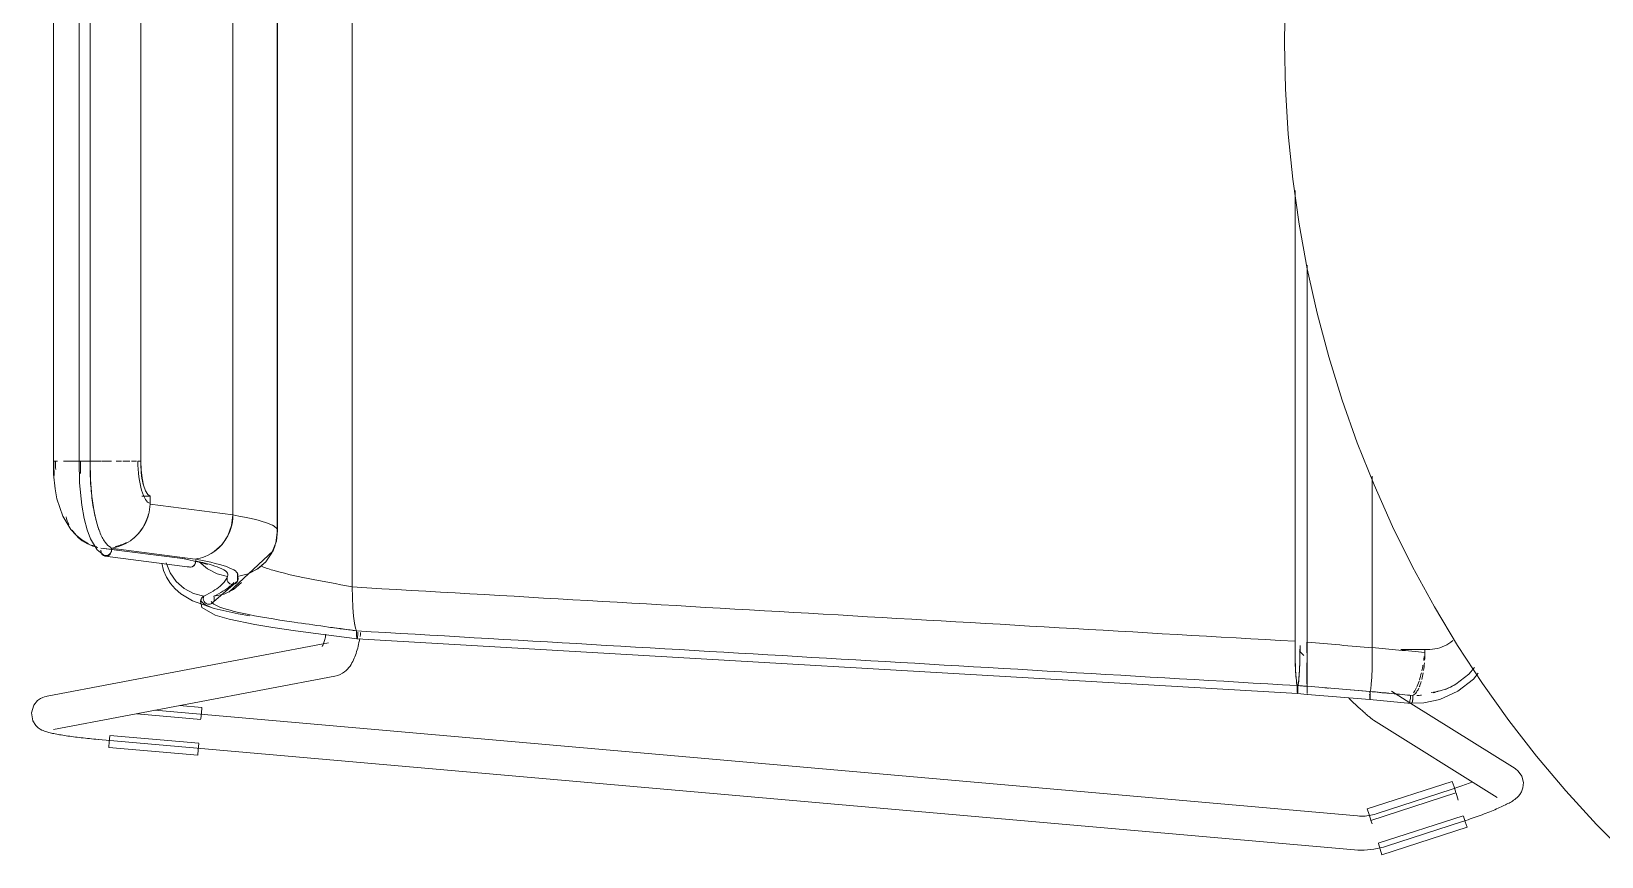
# Model space of a CAD drawing. Header units: millimetres. Extents: x 155920 to 295199, y -4084 to 97293.
# Drawn here: x 229449 to 230003, y 31020 to 31311 of the extents above; entities that cross this region are included whole.
import ezdxf

# ---------------------------------------------------------------- set-up
doc = ezdxf.new("R2010")
doc.units = ezdxf.units.MM
doc.header["$MEASUREMENT"] = 0
doc.layers.add('I-FURN', color=8, linetype='CONTINUOUS', lineweight=9)

msp = doc.modelspace()

# ---------------------------------------------------------------- linework, layer by layer
at = {"layer": 'I-FURN'}
for p, q in [((229561.98, 31498.55), (229561.98, 31115.16)), ((229561.98, 31115.16), (229561.98, 31498.55)), ((229535.48, 31479.25), (229535.48, 31134.46)), ((229535.48, 31134.46), (229535.48, 31479.25)), ((229519.88, 31473.21), (229519.88, 31140.5)), ((229519.88, 31140.5), (229519.88, 31473.21)), ((229456.51, 31454.28), (229456.51, 31159.43)), ((229465.55, 31454.28), (229465.55, 31159.43)), ((229469.51, 31159.43), (229469.51, 31454.28)), ((229487.35, 31454.28), (229487.35, 31159.43)), ((229487.41, 31159.43), (229487.41, 31454.28)), ((229535.63, 31135), (229535.63, 31439.8)), ((229891.11, 31315.49), (229891.02, 31306.86)), ((229891.02, 31306.86), (229891.34, 31290.86)), ((229891.34, 31290.86), (229892.3, 31274.89)), ((229892.3, 31274.89), (229893.89, 31258.97)), ((229893.89, 31258.97), (229896.13, 31243.13)), ((229894.71, 31255), (229894.71, 31095.9)), ((229894.71, 31095.9), (229894.71, 31255)), ((229896.13, 31243.13), (229898.99, 31227.39)), ((229899.03, 31228.63), (229899.03, 31095.64)), ((229899.03, 31095.64), (229899.03, 31228.63)), ((229898.99, 31227.39), (229902.48, 31211.77)), ((229902.48, 31211.77), (229906.59, 31196.31)), ((229906.59, 31196.31), (229911.32, 31181.03)), ((229911.32, 31181.03), (229916.66, 31165.95)), ((229916.66, 31165.95), (229922.59, 31151.09)), ((229456.51, 31159.43), (229456.68, 31159.43)), ((229456.59, 31154.91), (229456.51, 31159.43)), ((229458, 31159.43), (229456.53, 31159.43)), ((229462.61, 31159.43), (229460.03, 31159.43)), ((229462.77, 31159.43), (229465.79, 31159.43)), ((229465.79, 31159.43), (229462.78, 31159.43)), ((229469.51, 31159.43), (229465.55, 31159.43)), ((229465.7, 31151.87), (229465.55, 31159.43)), ((229465.55, 31159.43), (229465.62, 31159.43)), ((229465.62, 31159.43), (229465.82, 31159.43)), ((229465.82, 31159.43), (229466.12, 31159.43)), ((229466.12, 31159.43), (229466.51, 31159.43)), ((229466.51, 31159.43), (229466.96, 31159.43)), ((229466.96, 31159.43), (229467.46, 31159.43)), ((229467.46, 31159.43), (229467.95, 31159.43)), ((229467.95, 31159.43), (229468.43, 31159.43)), ((229468.43, 31159.43), (229468.85, 31159.43)), ((229468.85, 31159.43), (229469.18, 31159.43)), ((229469.18, 31159.43), (229469.4, 31159.43)), ((229469.4, 31159.43), (229469.5, 31159.43)), ((229469.48, 31159.43), (229473.29, 31159.43)), ((229473.29, 31159.43), (229469.48, 31159.43)), ((229469.51, 31159.43), (229469.6, 31153.02)), ((229473.49, 31159.43), (229475.84, 31159.43)), ((229477.05, 31159.43), (229473.49, 31159.43)), ((229480.52, 31159.43), (229478.68, 31159.43)), ((229483.5, 31159.43), (229481.04, 31159.43)), ((229485.83, 31159.43), (229484.09, 31159.43)), ((229487.52, 31156.39), (229487.41, 31159.43)), ((229487.84, 31153.54), (229487.52, 31156.39)), ((229457.11, 31149.7), (229456.59, 31154.91)), ((229466.49, 31143.98), (229465.7, 31151.87)), ((229469.6, 31153.02), (229470.08, 31147.03)), ((229488.35, 31151.05), (229487.84, 31153.54)), ((229489.02, 31149.07), (229488.35, 31151.05)), ((229922, 31093.7), (229922, 31154.18)), ((229922, 31154.18), (229922, 31093.7)), ((229922.59, 31151.09), (229929.12, 31136.48)), ((229457.76, 31146.2), (229457.11, 31149.7)), ((229459.78, 31140.05), (229457.76, 31146.2)), ((229470.08, 31147.03), (229470.91, 31141.59)), ((229487.66, 31147.08), (229490.67, 31147.08)), ((229489.81, 31147.71), (229489.02, 31149.07)), ((229490.67, 31147.08), (229489.81, 31147.71)), ((229490.6, 31144.36), (229490.67, 31147.08)), ((229462.65, 31135.34), (229459.78, 31140.05)), ((229467.36, 31139.27), (229466.49, 31143.98)), ((229470.91, 31141.59), (229471.71, 31138.1)), ((229519.88, 31140.5), (229490.6, 31144.36)), ((229519.4, 31136.73), (229519.88, 31140.5)), ((229464.49, 31133.36), (229462.65, 31135.34)), ((229468.44, 31135.22), (229467.36, 31139.27)), ((229469.63, 31132.06), (229468.44, 31135.22)), ((229471.71, 31138.1), (229472.59, 31135.27)), ((229472.59, 31135.27), (229472.78, 31134.76)), ((229518.09, 31133.18), (229519.4, 31136.73)), ((229535.48, 31134.46), (229535, 31130.67)), ((229535, 31130.67), (229535.48, 31134.46)), ((229535.19, 31131.25), (229535.63, 31135)), ((229929.12, 31136.48), (229936.22, 31122.14)), ((229466.56, 31131.69), (229464.49, 31133.36)), ((229468.83, 31130.36), (229466.56, 31131.69)), ((229471.94, 31128.23), (229469.63, 31132.06)), ((229502.95, 31124.97), (229473.26, 31128.82)), ((229479.23, 31128.05), (229474.45, 31128.66)), ((229506.5, 31124.95), (229476.8, 31128.79)), ((229513.27, 31127.58), (229516.01, 31130.07)), ((229516.01, 31130.07), (229518.09, 31133.18)), ((229533.46, 31126.79), (229535.19, 31131.25)), ((229535, 31130.67), (229533.63, 31127.1)), ((229533.64, 31127.1), (229535, 31130.67)), ((229534.06, 31127.89), (229534.76, 31129.81)), ((229474.32, 31126.33), (229471.94, 31128.23)), ((229504.6, 31122.12), (229474.82, 31125.98)), ((229494.75, 31123.43), (229495.41, 31120.93)), ((229496.26, 31123.58), (229497.66, 31120.06)), ((229508.47, 31123.72), (229502.17, 31125.1)), ((229506.12, 31122.66), (229506.42, 31123.04)), ((229506.42, 31123.04), (229506.62, 31123.49)), ((229506.62, 31123.49), (229506.7, 31123.98)), ((229506.7, 31123.98), (229506.66, 31124.48)), ((229508, 31123.97), (229510.87, 31121.46)), ((229510.9, 31122.96), (229508.47, 31123.72)), ((229518.36, 31113.29), (229534.06, 31127.89)), ((229531.46, 31123.97), (229528.59, 31121.46)), ((229528.6, 31121.46), (229531.47, 31123.96)), ((229533.63, 31127.1), (229531.46, 31123.97)), ((229531.47, 31123.96), (229533.64, 31127.1)), ((229495.41, 31120.93), (229496.43, 31118.56)), ((229496.43, 31118.56), (229497.81, 31116.36)), ((229497.66, 31120.06), (229499.83, 31116.98)), ((229503.92, 31122.36), (229504.36, 31122.17)), ((229504.36, 31122.17), (229504.83, 31122.11)), ((229504.83, 31122.11), (229505.3, 31122.17)), ((229505.3, 31122.17), (229505.74, 31122.36)), ((229505.74, 31122.36), (229506.12, 31122.66)), ((229510.87, 31121.46), (229514.27, 31119.7)), ((229514.27, 31119.7), (229517.98, 31118.81)), ((229517.7, 31118.13), (229517.88, 31118.57)), ((229517.78, 31117.85), (229517.82, 31118.34)), ((229517.82, 31118.34), (229517.78, 31117.84)), ((229517.86, 31117.36), (229517.78, 31117.85)), ((229517.78, 31117.84), (229517.86, 31117.35)), ((229517.82, 31118.34), (229517.98, 31118.81)), ((229517.98, 31118.81), (229517.82, 31118.34)), ((229521.46, 31117), (229521.5, 31119.88)), ((229521.48, 31118.81), (229521.65, 31118.34)), ((229521.49, 31118.81), (229525.2, 31119.7)), ((229521.65, 31118.34), (229521.49, 31118.81)), ((229521.68, 31117.85), (229521.6, 31117.36)), ((229521.6, 31117.35), (229521.69, 31117.84)), ((229521.65, 31118.34), (229521.68, 31117.85)), ((229521.69, 31117.84), (229521.65, 31118.34)), ((229528.59, 31121.46), (229525.2, 31119.71)), ((229525.2, 31119.7), (229528.6, 31121.46)), ((229936.22, 31122.14), (229943.89, 31108.1)), ((229497.81, 31116.36), (229499.49, 31114.39)), ((229499.49, 31114.39), (229501.46, 31112.65)), ((229499.83, 31116.98), (229502.66, 31114.5)), ((229501.46, 31112.65), (229505.57, 31110.14)), ((229502.66, 31114.5), (229505.98, 31112.76)), ((229505.98, 31112.76), (229509.61, 31111.85)), ((229512.17, 31109.18), (229521.59, 31117.3)), ((229516.71, 31112.59), (229513.1, 31111.8)), ((229513.1, 31111.8), (229516.71, 31112.58)), ((229520.03, 31114.24), (229516.71, 31112.59)), ((229516.71, 31112.58), (229520.04, 31114.23)), ((229518.07, 31116.9), (229517.86, 31117.36)), ((229517.86, 31117.35), (229518.06, 31116.9)), ((229518.06, 31116.9), (229518.38, 31116.52)), ((229518.38, 31116.52), (229518.07, 31116.9)), ((229518.78, 31116.23), (229518.38, 31116.52)), ((229518.38, 31116.52), (229518.78, 31116.22)), ((229519.24, 31116.04), (229518.78, 31116.23)), ((229518.78, 31116.22), (229519.24, 31116.04)), ((229519.73, 31115.97), (229519.24, 31116.04)), ((229519.24, 31116.04), (229519.73, 31115.97)), ((229520.22, 31116.04), (229519.73, 31115.97)), ((229519.73, 31115.97), (229520.22, 31116.04)), ((229522.87, 31116.63), (229520.03, 31114.24)), ((229520.04, 31114.23), (229522.87, 31116.63)), ((229520.68, 31116.23), (229520.22, 31116.04)), ((229520.22, 31116.04), (229520.69, 31116.22)), ((229521.09, 31116.52), (229520.68, 31116.23)), ((229520.69, 31116.22), (229521.09, 31116.52)), ((229521.4, 31116.9), (229521.09, 31116.52)), ((229521.09, 31116.52), (229521.4, 31116.9)), ((229521.6, 31117.36), (229521.4, 31116.9)), ((229521.4, 31116.9), (229521.6, 31117.35)), ((229561.98, 31115.16), (229562.04, 31111.39)), ((229562.04, 31111.39), (229561.98, 31115.08)), ((229505.57, 31110.14), (229513.2, 31107.47)), ((229508.39, 31110.03), (229508.69, 31110.95)), ((229508.92, 31107.85), (229508.39, 31110.03)), ((229513.56, 31105.07), (229508.92, 31107.85)), ((229509.4, 31110.88), (229509.45, 31111.38)), ((229509.45, 31111.38), (229509.4, 31110.88)), ((229509.48, 31110.39), (229509.4, 31110.88)), ((229509.4, 31110.88), (229509.48, 31110.39)), ((229509.45, 31111.38), (229509.61, 31111.85)), ((229509.61, 31111.85), (229509.45, 31111.38)), ((229509.68, 31109.94), (229509.48, 31110.39)), ((229509.48, 31110.39), (229509.67, 31109.93)), ((229509.67, 31109.93), (229509.98, 31109.55)), ((229509.98, 31109.55), (229509.68, 31109.94)), ((229510.38, 31109.25), (229509.98, 31109.55)), ((229509.98, 31109.55), (229510.37, 31109.25)), ((229510.37, 31109.25), (229510.83, 31109.05)), ((229510.83, 31109.05), (229510.38, 31109.25)), ((229511.31, 31108.98), (229510.83, 31109.05)), ((229510.83, 31109.05), (229511.31, 31108.98)), ((229511.8, 31109.04), (229511.31, 31108.98)), ((229511.31, 31108.98), (229511.8, 31109.04)), ((229512.26, 31109.22), (229511.8, 31109.04)), ((229511.8, 31109.04), (229512.26, 31109.22)), ((229512.44, 31109.33), (229512.23, 31109.2)), ((229512.66, 31109.51), (229512.26, 31109.22)), ((229512.26, 31109.22), (229512.66, 31109.51)), ((229512.98, 31109.89), (229512.66, 31109.51)), ((229512.66, 31109.51), (229512.98, 31109.89)), ((229513.19, 31110.34), (229512.98, 31109.89)), ((229512.98, 31109.89), (229513.19, 31110.34)), ((229513.1, 31111.8), (229513.25, 31111.33)), ((229513.25, 31111.33), (229513.1, 31111.8)), ((229513.28, 31110.83), (229513.19, 31110.34)), ((229513.19, 31110.34), (229513.28, 31110.83)), ((229513.2, 31107.47), (229521.72, 31105.58)), ((229513.25, 31111.33), (229513.28, 31110.83)), ((229513.28, 31110.83), (229513.25, 31111.33)), ((229562.04, 31111.39), (229562.19, 31107.85)), ((229562.19, 31107.85), (229562.04, 31111.32)), ((229562.19, 31107.85), (229562.43, 31104.75)), ((229562.43, 31104.75), (229562.19, 31107.8)), ((229943.89, 31108.1), (229952.11, 31094.38)), ((229518.56, 31103.67), (229513.56, 31105.07)), ((229527.58, 31101.87), (229518.56, 31103.67)), ((229521.72, 31105.58), (229525.78, 31104.85)), ((229533.89, 31100.83), (229527.58, 31101.87)), ((229541.91, 31099.65), (229533.89, 31100.83)), ((229562.43, 31104.75), (229562.74, 31102.25)), ((229562.74, 31102.25), (229562.43, 31104.72)), ((229562.74, 31102.25), (229563.11, 31100.51)), ((229563.11, 31100.51), (229562.74, 31102.24)), ((229553.62, 31095.34), (229454.33, 31076.52)), ((229551.84, 31098.29), (229541.91, 31099.65)), ((229563.7, 31096.74), (229551.84, 31098.29)), ((229551.85, 31095.15), (229551.96, 31095.45)), ((229551.96, 31095.45), (229552.06, 31095.79)), ((229552.06, 31095.79), (229552.17, 31096.15)), ((229552.17, 31096.15), (229552.28, 31096.55)), ((229552.28, 31096.55), (229552.39, 31096.97)), ((229552.39, 31096.97), (229552.49, 31097.42)), ((229552.49, 31097.42), (229552.59, 31097.89)), ((229552.59, 31097.89), (229552.69, 31098.38)), ((229563.51, 31099.6), (229563.11, 31100.51)), ((229563.11, 31100.51), (229563.51, 31099.61)), ((229563.51, 31099.61), (229563.49, 31099.14)), ((229563.49, 31099.13), (229563.51, 31099.6)), ((229563.49, 31099.14), (229563.49, 31098.64)), ((229563.49, 31098.63), (229563.49, 31099.13)), ((229563.49, 31098.64), (229563.49, 31098.14)), ((229563.49, 31098.14), (229563.49, 31098.63)), ((229563.49, 31098.14), (229563.52, 31097.69)), ((229563.52, 31097.69), (229563.49, 31098.14)), ((229563.52, 31097.69), (229563.55, 31097.3)), ((229563.55, 31097.3), (229563.52, 31097.69)), ((229563.55, 31097.3), (229563.59, 31097.01)), ((229563.59, 31097), (229563.55, 31097.3)), ((229563.59, 31097.01), (229563.64, 31096.81)), ((229563.64, 31096.81), (229563.59, 31097)), ((229563.64, 31096.81), (229563.7, 31096.74)), ((229563.7, 31096.74), (229563.64, 31096.81)), ((229563.7, 31096.74), (229563.75, 31096.8)), ((229563.75, 31096.8), (229563.7, 31096.74)), ((229563.7, 31096.74), (229895.61, 31077.45)), ((229563.75, 31096.8), (229563.8, 31096.99)), ((229563.8, 31096.98), (229563.75, 31096.8)), ((229563.8, 31096.99), (229563.84, 31097.28)), ((229563.84, 31097.27), (229563.8, 31096.98)), ((229563.84, 31097.28), (229563.88, 31097.66)), ((229563.88, 31097.65), (229563.84, 31097.27)), ((229563.88, 31097.66), (229563.9, 31098.11)), ((229563.9, 31098.1), (229563.88, 31097.65)), ((229563.9, 31098.11), (229563.91, 31098.6)), ((229563.91, 31098.6), (229563.9, 31098.1)), ((229563.91, 31098.6), (229563.91, 31099.1)), ((229563.91, 31099.09), (229563.91, 31098.6)), ((229564.2, 31094.8), (229564.35, 31095.47)), ((229564.35, 31095.47), (229564.48, 31096.15)), ((229564.48, 31096.15), (229564.61, 31096.84)), ((229564.72, 31097.55), (229564.83, 31098.26)), ((229564.83, 31098.26), (229564.93, 31098.99)), ((229894.71, 31095.9), (229894.74, 31092.12)), ((229898.9, 31091.85), (229898.9, 31095.63)), ((229898.9, 31095.63), (229898.9, 31091.85)), ((229899.03, 31095.64), (229899.03, 31091.85)), ((229899.03, 31091.85), (229899.03, 31095.64)), ((229551.39, 31094.12), (229551.4, 31094.14)), ((229551.4, 31094.14), (229551.45, 31094.21)), ((229551.45, 31094.21), (229551.49, 31094.3)), ((229551.49, 31094.3), (229551.57, 31094.45)), ((229551.57, 31094.45), (229551.65, 31094.65)), ((229551.65, 31094.65), (229551.75, 31094.88)), ((229551.75, 31094.88), (229551.85, 31095.15)), ((229562.43, 31089.35), (229562.68, 31089.91)), ((229562.68, 31089.91), (229562.91, 31090.48)), ((229562.91, 31090.48), (229563.13, 31091.06)), ((229563.13, 31091.06), (229563.34, 31091.65)), ((229563.34, 31091.65), (229563.53, 31092.26)), ((229563.53, 31092.26), (229563.72, 31092.87)), ((229563.72, 31092.87), (229563.89, 31093.5)), ((229563.89, 31093.5), (229564.05, 31094.15)), ((229564.05, 31094.15), (229564.2, 31094.8)), ((229894.74, 31092.12), (229894.82, 31088.56)), ((229896.35, 31092.42), (229897.88, 31090.94)), ((229896.39, 31088.56), (229896.47, 31092.11)), ((229896.47, 31092.11), (229896.5, 31094.36)), ((229899.03, 31091.85), (229899.02, 31088.29)), ((229899.02, 31088.28), (229899.03, 31091.85)), ((229921.97, 31089.84), (229921.9, 31086.4)), ((229921.9, 31086.4), (229921.97, 31089.84)), ((229921.97, 31089.94), (229922, 31093.7)), ((229922, 31093.58), (229921.97, 31089.93)), ((229932.04, 31092.99), (229941.79, 31092.99)), ((229940.55, 31093.05), (229940.55, 31092)), ((229952.11, 31094.38), (229960.88, 31081)), ((229557.73, 31084.17), (229558.52, 31084.61)), ((229558.52, 31084.61), (229559.21, 31085.09)), ((229559.21, 31085.09), (229559.81, 31085.6)), ((229559.81, 31085.6), (229560.33, 31086.12)), ((229560.33, 31086.12), (229560.78, 31086.65)), ((229560.78, 31086.65), (229561.18, 31087.18)), ((229561.18, 31087.18), (229561.54, 31087.72)), ((229561.54, 31087.72), (229561.86, 31088.26)), ((229561.86, 31088.26), (229562.15, 31088.79)), ((229562.15, 31088.79), (229562.43, 31089.35)), ((229894.82, 31088.56), (229894.94, 31085.42)), ((229894.94, 31085.42), (229895.1, 31082.92)), ((229896.11, 31082.95), (229896.27, 31085.44)), ((229896.27, 31085.44), (229896.39, 31088.56)), ((229898.92, 31085.17), (229898.91, 31088.29)), ((229898.91, 31088.29), (229898.92, 31085.17)), ((229898.93, 31082.67), (229898.92, 31085.17)), ((229898.92, 31085.17), (229898.93, 31082.67)), ((229899.01, 31085.15), (229899, 31082.65)), ((229899, 31082.65), (229899.01, 31085.15)), ((229899.02, 31088.28), (229899.01, 31085.15)), ((229899.01, 31085.15), (229899.02, 31088.28)), ((229921.78, 31083.3), (229921.9, 31086.4)), ((229921.89, 31086.34), (229921.78, 31083.3)), ((229956.05, 31084.32), (229951.48, 31080.83)), ((229958.05, 31086.71), (229956.05, 31084.32)), ((229959.4, 31084.69), (229957.72, 31082.59)), ((229456.56, 31064.73), (229555.85, 31083.55)), ((229555.85, 31083.55), (229556.84, 31083.8)), ((229556.84, 31083.8), (229557.73, 31084.17)), ((229895.1, 31082.92), (229895.3, 31081.17)), ((229895.3, 31081.17), (229895.51, 31080.28)), ((229895.51, 31080.28), (229895.5, 31079.81)), ((229895.5, 31079.81), (229895.5, 31079.32)), ((229895.5, 31079.32), (229895.5, 31078.83)), ((229895.5, 31078.83), (229895.51, 31078.38)), ((229895.7, 31078.38), (229895.71, 31078.84)), ((229895.71, 31080.29), (229895.92, 31081.19)), ((229895.72, 31079.82), (229895.71, 31080.29)), ((229895.71, 31078.84), (229895.72, 31079.33)), ((229895.72, 31079.33), (229895.72, 31079.82)), ((229895.92, 31081.19), (229896.11, 31082.95)), ((229898.94, 31080.92), (229898.93, 31082.67)), ((229898.93, 31082.67), (229898.94, 31080.92)), ((229898.96, 31079.55), (229898.96, 31080.02)), ((229898.96, 31080.02), (229898.96, 31079.55)), ((229898.96, 31079.06), (229898.96, 31079.55)), ((229898.96, 31079.55), (229898.96, 31079.05)), ((229898.96, 31078.56), (229898.96, 31079.06)), ((229898.96, 31079.05), (229898.96, 31078.56)), ((229898.99, 31080.9), (229898.97, 31080.02)), ((229898.97, 31080.01), (229898.99, 31080.9)), ((229898.97, 31080.02), (229898.97, 31079.54)), ((229898.97, 31079.54), (229898.97, 31080.01)), ((229898.97, 31079.54), (229898.97, 31079.05)), ((229898.97, 31079.05), (229898.97, 31079.54)), ((229898.97, 31079.05), (229898.97, 31078.56)), ((229898.97, 31078.55), (229898.97, 31079.05)), ((229899, 31082.65), (229898.99, 31080.9)), ((229898.99, 31080.9), (229899, 31082.65)), ((229921.45, 31079.09), (229921.26, 31078.2)), ((229921.26, 31078.2), (229921.45, 31079.09)), ((229921.45, 31079.09), (229921.63, 31080.83)), ((229921.63, 31080.81), (229921.45, 31079.09)), ((229921.63, 31080.83), (229921.78, 31083.3)), ((229921.78, 31083.26), (229921.63, 31080.82)), ((229951.48, 31080.83), (229947.79, 31078.92)), ((229957.72, 31082.59), (229952.19, 31078.25)), ((229960.88, 31081), (229970.18, 31067.98)), ((229449.57, 31073.39), (229448.73, 31070.64)), ((229449.57, 31073.39), (229450.89, 31074.96)), ((229450.89, 31074.96), (229451.97, 31075.71)), ((229451.97, 31075.71), (229452.77, 31076.09)), ((229452.77, 31076.09), (229453.39, 31076.3)), ((229453.39, 31076.3), (229453.91, 31076.44)), ((229453.91, 31076.44), (229454.33, 31076.52)), ((229508.91, 31072.59), (229501.02, 31073.28)), ((229895.51, 31078.38), (229895.53, 31078)), ((229895.53, 31078), (229895.55, 31077.7)), ((229895.55, 31077.7), (229895.58, 31077.52)), ((229895.58, 31077.52), (229895.61, 31077.45)), ((229895.61, 31077.45), (229895.63, 31077.52)), ((229898.97, 31077.18), (229895.61, 31077.45)), ((229895.63, 31077.52), (229895.66, 31077.71)), ((229895.66, 31077.71), (229895.68, 31078)), ((229895.68, 31078), (229895.7, 31078.38)), ((229898.96, 31078.11), (229898.96, 31078.56)), ((229898.96, 31078.56), (229898.96, 31078.11)), ((229898.96, 31077.73), (229898.96, 31078.11)), ((229898.96, 31078.11), (229898.96, 31077.73)), ((229898.97, 31077.18), (229898.96, 31077.25)), ((229898.96, 31077.24), (229898.97, 31077.17)), ((229898.97, 31078.56), (229898.97, 31078.11)), ((229898.97, 31078.1), (229898.97, 31078.55)), ((229898.97, 31078.11), (229898.97, 31077.73)), ((229898.97, 31077.72), (229898.97, 31078.1)), ((229898.97, 31077.73), (229898.97, 31077.43)), ((229898.97, 31077.43), (229898.97, 31077.72)), ((229898.97, 31077.24), (229898.97, 31077.18)), ((229898.97, 31077.17), (229898.97, 31077.24)), ((229898.97, 31077.17), (229921.17, 31075.35)), ((229914.13, 31075.38), (229913.66, 31075.82)), ((229914.59, 31074.94), (229914.13, 31075.38)), ((229915.04, 31074.52), (229914.59, 31074.94)), ((229915.49, 31074.11), (229915.04, 31074.52)), ((229915.92, 31073.71), (229915.49, 31074.11)), ((229916.35, 31073.31), (229915.92, 31073.71)), ((229916.76, 31072.93), (229916.35, 31073.31)), ((229921.06, 31077.22), (229921.07, 31076.72)), ((229921.07, 31076.73), (229921.06, 31077.22)), ((229921.07, 31077.72), (229921.07, 31078.19)), ((229921.07, 31078.18), (229921.07, 31077.71)), ((229921.08, 31076.28), (229921.07, 31076.73)), ((229921.07, 31076.72), (229921.08, 31076.27)), ((229921.1, 31075.89), (229921.08, 31076.28)), ((229921.08, 31076.27), (229921.1, 31075.89)), ((229921.1, 31075.89), (229921.12, 31075.6)), ((229921.12, 31075.6), (229921.1, 31075.89)), ((229921.12, 31075.6), (229921.14, 31075.41)), ((229921.14, 31075.42), (229921.12, 31075.6)), ((229921.17, 31075.35), (229921.14, 31075.42)), ((229921.14, 31075.41), (229921.17, 31075.35)), ((229921.19, 31075.42), (229921.17, 31075.35)), ((229921.17, 31075.35), (229921.19, 31075.41)), ((229921.17, 31075.35), (229935.66, 31073.92)), ((229921.19, 31075.41), (229921.22, 31075.61)), ((229921.24, 31075.91), (229921.22, 31075.61)), ((229921.22, 31075.61), (229921.24, 31075.9)), ((229921.25, 31076.29), (229921.24, 31075.91)), ((229921.24, 31075.9), (229921.25, 31076.28)), ((229921.25, 31076.28), (229921.27, 31076.74)), ((229921.27, 31076.74), (229921.25, 31076.29)), ((229921.27, 31077.73), (229921.26, 31078.2)), ((229921.26, 31078.2), (229921.27, 31077.73)), ((229921.27, 31077.23), (229921.27, 31077.73)), ((229921.27, 31077.73), (229921.27, 31077.23)), ((229921.27, 31076.74), (229921.27, 31077.23)), ((229921.27, 31077.23), (229921.27, 31076.74)), ((229935.25, 31074.23), (229928.8, 31078.27)), ((229940.22, 31074.14), (229934.76, 31074.05)), ((229972.39, 31050.96), (229935.62, 31074)), ((229945.87, 31075.35), (229940.22, 31074.14)), ((229952.19, 31078.25), (229945.87, 31075.35)), ((229448.73, 31070.64), (229449.22, 31067.87)), ((229449.22, 31067.87), (229450.26, 31066.22)), ((229485.94, 31070.34), (229508.54, 31068.36)), ((229916.78, 31034.26), (229492.28, 31071.55)), ((229508.73, 31070.55), (229508.55, 31068.48)), ((229508.91, 31072.59), (229508.73, 31070.55)), ((229917.16, 31072.56), (229916.76, 31072.93)), ((229917.55, 31072.21), (229917.16, 31072.56)), ((229917.93, 31071.87), (229917.55, 31072.21)), ((229918.29, 31071.54), (229917.93, 31071.87)), ((229918.65, 31071.22), (229918.29, 31071.54)), ((229918.98, 31070.92), (229918.65, 31071.22)), ((229919.31, 31070.63), (229918.98, 31070.92)), ((229919.61, 31070.36), (229919.31, 31070.63)), ((229919.91, 31070.1), (229919.61, 31070.36)), ((229920.19, 31069.86), (229919.91, 31070.1)), ((229920.45, 31069.63), (229920.19, 31069.86)), ((229920.71, 31069.42), (229920.45, 31069.63)), ((229920.95, 31069.21), (229920.71, 31069.42)), ((229921.18, 31069.02), (229920.95, 31069.21)), ((229921.4, 31068.84), (229921.18, 31069.02)), ((229921.62, 31068.67), (229921.4, 31068.84)), ((229921.85, 31068.5), (229921.62, 31068.67)), ((229922.11, 31068.31), (229921.85, 31068.5)), ((229922.43, 31068.1), (229922.11, 31068.31)), ((229922.43, 31068.1), (229966.02, 31040.79)), ((229970.18, 31067.98), (229979.99, 31055.34)), ((229450.26, 31066.22), (229451.17, 31065.37)), ((229451.17, 31065.37), (229451.87, 31064.89)), ((229451.87, 31064.89), (229452.43, 31064.58)), ((229452.43, 31064.58), (229452.9, 31064.37)), ((229452.9, 31064.37), (229453.33, 31064.2)), ((229453.33, 31064.2), (229453.74, 31064.06)), ((229453.74, 31064.06), (229454.13, 31063.93)), ((229454.13, 31063.93), (229454.53, 31063.82)), ((229454.53, 31063.82), (229454.93, 31063.71)), ((229454.93, 31063.71), (229455.34, 31063.61)), ((229455.34, 31063.61), (229455.77, 31063.51)), ((229455.77, 31063.51), (229456.21, 31063.41)), ((229456.21, 31063.41), (229456.67, 31063.31)), ((229456.67, 31063.31), (229457.15, 31063.21)), ((229457.15, 31063.21), (229457.65, 31063.12)), ((229457.65, 31063.12), (229458.16, 31063.03)), ((229458.16, 31063.03), (229458.69, 31062.93)), ((229458.69, 31062.93), (229459.25, 31062.84)), ((229459.25, 31062.84), (229459.81, 31062.75)), ((229459.81, 31062.75), (229460.4, 31062.65)), ((229460.4, 31062.65), (229461, 31062.56)), ((229461, 31062.56), (229461.62, 31062.47)), ((229461.62, 31062.47), (229462.26, 31062.38)), ((229462.26, 31062.38), (229462.91, 31062.29)), ((229462.91, 31062.29), (229463.57, 31062.21)), ((229463.57, 31062.21), (229464.24, 31062.12)), ((229464.24, 31062.12), (229464.93, 31062.03)), ((229464.93, 31062.03), (229465.63, 31061.95)), ((229476.2, 31060.48), (229476.38, 31062.55)), ((229507.8, 31059.91), (229476.39, 31062.67)), ((229465.63, 31061.95), (229466.34, 31061.87)), ((229466.34, 31061.87), (229467.06, 31061.79)), ((229467.06, 31061.79), (229467.78, 31061.71)), ((229467.78, 31061.71), (229468.52, 31061.63)), ((229468.52, 31061.63), (229469.26, 31061.55)), ((229469.26, 31061.55), (229470, 31061.48)), ((229470, 31061.48), (229470.75, 31061.4)), ((229470.75, 31061.4), (229471.5, 31061.33)), ((229471.5, 31061.33), (229472.25, 31061.27)), ((229472.25, 31061.27), (229472.41, 31061.25)), ((229472.41, 31061.25), (229915.73, 31022.31)), ((229476.02, 31058.44), (229476.2, 31060.48)), ((229507.43, 31055.68), (229476.02, 31058.44)), ((229507.61, 31057.72), (229507.43, 31055.68)), ((229507.79, 31059.79), (229507.61, 31057.72)), ((229973.51, 31050.07), (229972.39, 31050.96)), ((229979.99, 31055.34), (229990.29, 31043.1)), ((229950.2, 31046.43), (229920.2, 31036.75)), ((229950.2, 31046.43), (229950.83, 31044.48)), ((229955.23, 31045.45), (229954.57, 31045.22)), ((229955.87, 31045.69), (229955.23, 31045.45)), ((229956.51, 31045.92), (229955.87, 31045.69)), ((229957.13, 31046.16), (229956.51, 31045.92)), ((229973.51, 31050.07), (229974.74, 31048.34)), ((229974.74, 31048.34), (229975.32, 31046.11)), ((229975.32, 31046.11), (229975.15, 31044.14)), ((229921.5, 31032.7), (229951.51, 31042.39)), ((229950.16, 31043.72), (229923.34, 31035)), ((229950.49, 31043.82), (229950.16, 31043.72)), ((229951.18, 31044.05), (229950.49, 31043.82)), ((229950.83, 31044.48), (229951.47, 31042.51)), ((229951.87, 31044.28), (229951.18, 31044.05)), ((229952.34, 31039.81), (229951.54, 31042.29)), ((229952.55, 31044.51), (229951.87, 31044.28)), ((229953.23, 31044.75), (229952.55, 31044.51)), ((229953.9, 31044.98), (229953.23, 31044.75)), ((229954.57, 31045.22), (229953.9, 31044.98)), ((229972.25, 31040.07), (229971.86, 31039.79)), ((229972.65, 31040.38), (229972.25, 31040.07)), ((229973.08, 31040.75), (229972.65, 31040.38)), ((229973.54, 31041.21), (229973.08, 31040.75)), ((229974.06, 31041.84), (229973.54, 31041.21)), ((229974.63, 31042.75), (229974.06, 31041.84)), ((229975.15, 31044.14), (229974.63, 31042.75)), ((229990.29, 31043.1), (230001.08, 31031.29)), ((229920.77, 31034.39), (229920.11, 31034.3)), ((229920.83, 31034.79), (229920.2, 31036.75)), ((229921.42, 31034.51), (229920.77, 31034.39)), ((229921.46, 31032.82), (229920.83, 31034.79)), ((229922.07, 31034.65), (229921.42, 31034.51)), ((229922.71, 31034.81), (229922.07, 31034.65)), ((229923.34, 31035), (229922.71, 31034.81)), ((229954.11, 31034.32), (229924.11, 31024.63)), ((229960.1, 31034.46), (229959.4, 31034.2)), ((229960.79, 31034.71), (229960.1, 31034.46)), ((229961.47, 31034.97), (229960.79, 31034.71)), ((229962.13, 31035.22), (229961.47, 31034.97)), ((229962.79, 31035.47), (229962.13, 31035.22)), ((229963.43, 31035.73), (229962.79, 31035.47)), ((229964.05, 31035.98), (229963.43, 31035.73)), ((229964.66, 31036.23), (229964.05, 31035.98)), ((229965.26, 31036.47), (229964.66, 31036.23)), ((229965.84, 31036.72), (229965.26, 31036.47)), ((229966.4, 31036.96), (229965.84, 31036.72)), ((229966.94, 31037.2), (229966.4, 31036.96)), ((229967.47, 31037.44), (229966.94, 31037.2)), ((229967.98, 31037.67), (229967.47, 31037.44)), ((229968.47, 31037.91), (229967.98, 31037.67)), ((229968.95, 31038.14), (229968.47, 31037.91)), ((229969.4, 31038.37), (229968.95, 31038.14)), ((229969.84, 31038.6), (229969.4, 31038.37)), ((229970.27, 31038.82), (229969.84, 31038.6)), ((229970.68, 31039.06), (229970.27, 31038.82)), ((229971.08, 31039.29), (229970.68, 31039.06)), ((229971.47, 31039.53), (229971.08, 31039.29)), ((229971.86, 31039.79), (229971.47, 31039.53)), ((229916.81, 31034.25), (229916.78, 31034.26)), ((229917.47, 31034.21), (229916.81, 31034.25)), ((229918.13, 31034.19), (229917.47, 31034.21)), ((229918.79, 31034.2), (229918.13, 31034.19)), ((229919.46, 31034.24), (229918.79, 31034.2)), ((229920.11, 31034.3), (229919.46, 31034.24)), ((229921.91, 31031.44), (229921.53, 31032.61)), ((229955.42, 31030.28), (229925.41, 31020.59)), ((229927.05, 31023.59), (229953.86, 31032.3)), ((229954.32, 31032.45), (229953.86, 31032.3)), ((229954.15, 31034.2), (229954.79, 31032.23)), ((229955.06, 31032.7), (229954.32, 31032.45)), ((229954.79, 31032.23), (229955.42, 31030.28)), ((229955.8, 31032.94), (229955.06, 31032.7)), ((229956.53, 31033.19), (229955.8, 31032.94)), ((229957.26, 31033.44), (229956.53, 31033.19)), ((229957.98, 31033.7), (229957.26, 31033.44)), ((229958.7, 31033.95), (229957.98, 31033.7)), ((229959.4, 31034.2), (229958.7, 31033.95)), ((230001.08, 31031.29), (230012.33, 31019.91)), ((229924.78, 31022.54), (229924.15, 31024.52)), ((229924.8, 31022.96), (229925.91, 31023.25)), ((229925.91, 31023.25), (229927, 31023.58)), ((229927, 31023.58), (229927.05, 31023.59)), ((229915.73, 31022.3), (229916.87, 31022.23)), ((229916.87, 31022.23), (229918.01, 31022.19)), ((229918.01, 31022.19), (229919.15, 31022.21)), ((229919.15, 31022.21), (229920.29, 31022.27)), ((229920.29, 31022.27), (229921.43, 31022.37)), ((229921.43, 31022.37), (229922.56, 31022.52)), ((229922.56, 31022.52), (229923.69, 31022.72)), ((229923.69, 31022.72), (229924.8, 31022.96)), ((229925.41, 31020.59), (229924.78, 31022.54))]:
    msp.add_line(p, q, dxfattribs=at)
for centre, major_axis, ratio, start_param, end_param in [((229460.79, 31159.43), (0, -12.4), 0.287441, 4.712389, 4.950404), ((229472.26, 31159.43), (15.75, 0), 0.000004, 5.8107, 5.99294), ((229504.81, 31140.63), (0, -15.78), 0.955139, 0.354206, 1.562553), ((229504.83, 31124.07), (0, -1.96), 0.955139, 5.775592, 8.064923), ((229504.81, 31140.63), (0, -15.78), 0.955139, 0.112537, 0.354036)]:
    msp.add_ellipse(centre, major_axis=major_axis, ratio=ratio, start_param=start_param, end_param=end_param, dxfattribs=at)
for points in [[(229456.82, 31154.46), (229456.67, 31156.04), (229456.6, 31157.72), (229456.6, 31159.43)], [(229466.1, 31155.17), (229466.06, 31156.58), (229466.06, 31158), (229466.08, 31159.43)], [(229476.81, 31129), (229476.08, 31129.35), (229474.68, 31130.66), (229472.78, 31134.36), (229471.25, 31139.43), (229470.14, 31145.57), (229469.51, 31152.43), (229469.44, 31157.08), (229469.48, 31159.43)], [(229490.59, 31144.61), (229489.48, 31144.86), (229487.31, 31148.24), (229486.34, 31155.64), (229486.29, 31159.43)], [(229487.36, 31158.59), (229487.42, 31155.81), (229487.69, 31152.67), (229488.3, 31151.05)], [(229460.96, 31139.83), (229461.21, 31138.87), (229461.56, 31137.94), (229461.99, 31137.04)], [(229476.8, 31128.79), (229478.04, 31128.94), (229480.42, 31129.52), (229483.76, 31131.29), (229486.6, 31133.82), (229488.79, 31136.96), (229490.2, 31140.56), (229490.56, 31143.07), (229490.6, 31144.36)], [(229535.48, 31134.46), (229535.58, 31134.64), (229535.63, 31134.82), (229535.63, 31135)], [(229471.85, 31129.28), (229471.19, 31129.44), (229470.54, 31129.63), (229469.91, 31129.88)], [(229482.31, 31130.78), (229481.05, 31130.08), (229479.69, 31129.68), (229478.31, 31129.34)], [(229476.96, 31128.53), (229476.97, 31128.45), (229476.99, 31128.28), (229476.99, 31128.12), (229476.98, 31128.04)], [(229506.5, 31124.95), (229512.01, 31123.93), (229520.07, 31121.88), (229522.03, 31119.84), (229521.48, 31118.81)], [(229728.22, 31105.49), (229672.76, 31108.69), (229617.34, 31111.88), (229561.98, 31115.08)], [(229894.71, 31095.9), (229839.19, 31099.1), (229783.66, 31102.29), (229728.22, 31105.49)], [(229554.34, 31100.78), (229557.37, 31100.39), (229560.44, 31100.01), (229563.5, 31099.62)], [(229895.51, 31080.28), (229840.1, 31083.5), (229729.34, 31089.94), (229618.75, 31096.38), (229563.51, 31099.6)], [(229910.52, 31094.61), (229906.69, 31094.95), (229902.86, 31095.3), (229899.03, 31095.64)], [(229922, 31093.58), (229918.17, 31093.92), (229914.35, 31094.26), (229910.52, 31094.61)], [(229922, 31093.7), (229925.13, 31093.39), (229931.38, 31092.8), (229937.52, 31092.26), (229940.55, 31092)], [(229940.13, 31089.16), (229940.2, 31089.63), (229940.25, 31090.11), (229940.3, 31090.59)], [(229940.55, 31092), (229940.54, 31091.04), (229940.51, 31090.12), (229940.45, 31089.2)], [(229942.07, 31092.99), (229941.56, 31092.98), (229941.05, 31093), (229940.55, 31093.05)], [(229938.63, 31082.22), (229938.88, 31083.02), (229939.11, 31083.89), (229939.33, 31084.81)], [(229939.95, 31084.79), (229939.8, 31083.95), (229939.64, 31083.14), (229939.45, 31082.41)], [(229939.48, 31085.47), (229939.62, 31086.12), (229939.76, 31086.78), (229939.88, 31087.46)], [(229940.38, 31088.28), (229940.31, 31087.38), (229940.2, 31086.5), (229940.08, 31085.64)], [(229895.51, 31080.28), (229896.08, 31080.24), (229897.24, 31080.15), (229898.4, 31080.06), (229898.97, 31080.02)], [(229895.71, 31080.29), (229895.72, 31079.7), (229895.72, 31078.19), (229895.64, 31077.45), (229895.61, 31077.45)], [(229895.71, 31080.29), (229896.25, 31080.25), (229897.33, 31080.16), (229898.42, 31080.07), (229898.96, 31080.02)], [(229921.26, 31078.2), (229917.55, 31078.5), (229910.13, 31079.11), (229902.69, 31079.71), (229898.97, 31080.01)], [(229906.51, 31079.39), (229906.1, 31079.43), (229905.69, 31079.46), (229905.28, 31079.5)], [(229921.07, 31078.19), (229917.43, 31078.49), (229913.78, 31078.79), (229910.12, 31079.09)], [(229938.38, 31079.31), (229938.06, 31078.62), (229937.36, 31077.47), (229936.61, 31076.91), (229936.21, 31076.76)], [(229936.57, 31077.77), (229936.89, 31078.18), (229937.22, 31078.7), (229937.53, 31079.34)], [(229937.64, 31079.59), (229937.94, 31080.22), (229938.21, 31080.97), (229938.48, 31081.79)], [(229939.27, 31081.74), (229939.06, 31081.01), (229938.83, 31080.37), (229938.58, 31079.78)], [(229921.07, 31078.18), (229923.39, 31077.96), (229925.7, 31077.73), (229927.99, 31077.5)], [(229921.26, 31078.2), (229923.78, 31077.96), (229928.82, 31077.48), (229933.77, 31077), (229936.21, 31076.76)], [(229934.91, 31074.11), (229934.96, 31074.15), (229935.05, 31074.27), (229935.18, 31074.57), (229935.3, 31074.96), (229935.39, 31075.41), (229935.46, 31075.9), (229935.49, 31076.4), (229935.49, 31076.72), (229935.48, 31076.86)], [(229939.4, 31076.87), (229938.85, 31076.82), (229938.3, 31076.82), (229937.75, 31076.83)], [(229943.46, 31077.73), (229944.19, 31077.93), (229944.9, 31078.17), (229945.61, 31078.43)]]:
    msp.add_open_spline(points, degree=3, dxfattribs=at)
for points, knots in [([(229490.05, 31140.83), (229489.72, 31139.59), (229488.47, 31136.53), (229486.46, 31133.57), (229484.86, 31132.36)], [-0.8333333, -0.8333333, -0.8333333, -0.8333333, -0.6666667, -0.3963316, -0.3963316, -0.3963316, -0.3963316]), ([(229535.63, 31135), (229535.63, 31135.83), (229533.25, 31137.66), (229525.61, 31139.49), (229519.88, 31140.5)], [0.0892846, 0.0892846, 0.0892846, 0.0892846, 0.5, 1, 1, 1, 1]), ([(229463.13, 31135.08), (229463.41, 31134.68), (229464.44, 31133.3), (229466.61, 31131.3), (229469.46, 31129.69), (229471.4, 31129.22), (229472.17, 31129.06)], [0.434972, 0.434972, 0.434972, 0.434972, 0.5, 0.6666667, 0.8333333, 0.9407177, 0.9407177, 0.9407177, 0.9407177]), ([(229473.22, 31127.94), (229473.21, 31127.8), (229473.23, 31127.58), (229473.3, 31127.28), (229473.4, 31127.02), (229473.58, 31126.7), (229473.87, 31126.38), (229474.23, 31126.15), (229474.58, 31126.01), (229474.89, 31125.96), (229475.16, 31125.96), (229475.43, 31125.99), (229475.68, 31126.07), (229475.93, 31126.18), (229476.24, 31126.37), (229476.56, 31126.7), (229476.8, 31127.09), (229476.92, 31127.45), (229476.99, 31127.82), (229476.98, 31128.26), (229476.88, 31128.62), (229476.8, 31128.79)], [0.1111111, 0.1111111, 0.1111111, 0.1111111, 0.1666667, 0.1944444, 0.2222222, 0.2777778, 0.3333333, 0.3888889, 0.4444444, 0.4791667, 0.5138889, 0.5486111, 0.5833333, 0.6180556, 0.6527778, 0.7222222, 0.7916667, 0.8263889, 0.8611111, 0.9305556, 1, 1, 1, 1]), ([(229476.89, 31127.55), (229476.85, 31127.43), (229476.76, 31127.2), (229476.48, 31126.78), (229475.93, 31126.33), (229475.06, 31126.07), (229474.28, 31126.3), (229473.77, 31126.7), (229473.47, 31127.08), (229473.28, 31127.54), (229473.24, 31127.87), (229473.23, 31128.04)], [-0.8125, -0.8125, -0.8125, -0.8125, -0.765625, -0.71875, -0.625, -0.5, -0.375, -0.3125, -0.25, -0.1875, -0.125, -0.125, -0.125, -0.125]), ([(229506.6, 31124.26), (229510.31, 31123.47), (229516.8, 31121.65), (229518.53, 31119.84), (229517.98, 31118.81)], [0.1122148, 0.1122148, 0.1122148, 0.1122148, 0.5, 1, 1, 1, 1]), ([(229517.7, 31118.13), (229517.23, 31117.2), (229515.44, 31115.11), (229512.01, 31113.01), (229509.61, 31111.85)], [0.0974621, 0.0974621, 0.0974621, 0.0974621, 0.5, 1, 1, 1, 1]), ([(229561.98, 31115.16), (229556.59, 31116.13), (229545.81, 31118.07), (229535.1, 31120.51), (229530.85, 31121.97), (229529.71, 31122.45)], [0, 0, 0, 0, 0.25, 0.5, 0.625, 0.625, 0.625, 0.625]), ([(229520.23, 31116.68), (229519.83, 31116.22), (229518.16, 31114.6), (229515.51, 31112.97), (229513.1, 31111.8)], [0.303693, 0.303693, 0.303693, 0.303693, 0.5, 1, 1, 1, 1]), ([(229509.61, 31111.85), (229508.06, 31110.83), (229508.29, 31109.55), (229511.31, 31108.26), (229512.03, 31108)], [0, 0, 0, 0, 0.25, 0.3133981, 0.3133981, 0.3133981, 0.3133981]), ([(229512.21, 31109.97), (229512.41, 31109.57), (229514.01, 31108.14), (229522.31, 31105.7), (229540.75, 31102.66), (229555.96, 31100.62), (229563.51, 31099.61)], [0.1500588, 0.1500588, 0.1500588, 0.1500588, 0.25, 0.5, 0.75, 1, 1, 1, 1]), ([(229895.51, 31080.28), (229895.36, 31080.56), (229895.15, 31081.95), (229894.93, 31085.31), (229894.81, 31088.48), (229894.73, 31092.08), (229894.71, 31094.63), (229894.71, 31095.9)], [-1, -1, -1, -1, -0.666667, -0.5, -0.333333, -0.166667, 0, 0, 0, 0]), ([(229950.44, 31096.15), (229949.54, 31095.39), (229946.54, 31093.46), (229942.93, 31092.83), (229940.55, 31093.05)], [0.5, 0.5, 0.5, 0.5, 0.6666667, 1, 1, 1, 1]), ([(229896.5, 31094.37), (229896.48, 31092.34), (229896.43, 31089.11), (229896.28, 31085.33), (229896.06, 31081.97), (229895.85, 31080.58), (229895.71, 31080.29)], [-0.9335619, -0.9335619, -0.9335619, -0.9335619, -0.6666667, -0.5, -0.3333333, 0, 0, 0, 0]), ([(229895.61, 31077.45), (229895.59, 31077.45), (229895.56, 31077.58), (229895.53, 31077.98), (229895.51, 31078.36), (229895.5, 31078.82), (229895.49, 31079.31), (229895.5, 31079.82), (229895.5, 31080.13), (229895.51, 31080.28)], [-0.498493, -0.498493, -0.498493, -0.498493, -0.375, -0.3125, -0.25, -0.1875, -0.125, -0.0625, 0, 0, 0, 0]), ([(229951.46, 31080.83), (229950.63, 31080.32), (229947.91, 31078.73), (229944.93, 31078.14), (229942.82, 31077.86)], [-0.4024189, -0.4024189, -0.4024189, -0.4024189, -0.3333333, -0.1789981, -0.1789981, -0.1789981, -0.1789981]), ([(229936.21, 31076.76), (229936.23, 31076.62), (229936.27, 31076.33), (229936.28, 31075.91), (229936.27, 31075.54), (229936.25, 31075.24), (229936.21, 31074.98), (229936.17, 31074.73), (229936.1, 31074.5), (229936.04, 31074.31), (229935.94, 31074.11), (229935.85, 31074.01), (229935.81, 31073.97)], [0, 0, 0, 0, 0.0555556, 0.1111111, 0.1666667, 0.1944444, 0.2222222, 0.2777778, 0.3055556, 0.3333333, 0.3888889, 0.4444444, 0.4444444, 0.4444444, 0.4444444])]:
    msp.add_open_spline(points, degree=3, knots=knots, dxfattribs=at)

doc.saveas('drawing.dxf')
